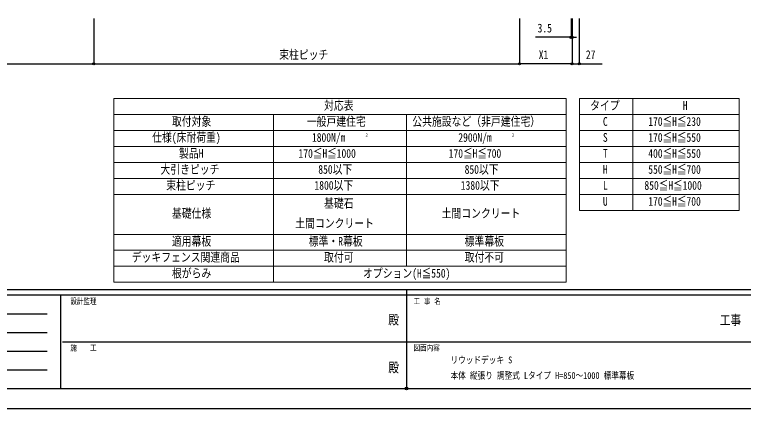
# Model space of a CAD drawing. Units: millimetres, scale not verified. Extents: x -4205 to 4205, y -2970 to 2970.
# Drawn here: x -1478 to 1261, y -2970 to -1491 of the extents above; entities that cross this region are included whole.
import ezdxf
from ezdxf.enums import TextEntityAlignment as Align

# ---------------------------------------------------------------- set-up
doc = ezdxf.new("R2010")
doc.units = ezdxf.units.MM
doc.header["$LTSCALE"] = 20
doc.header["$PDMODE"] = 32
doc.header["$PDSIZE"] = 10
doc.layers.add('0-1_TABLE1', color=7, linetype='Continuous', lineweight=18)
for name, color, linetype in [('0-2_USER1', 3, 'Continuous'), ('0-6_YKK_D', 6, 'Continuous'), ('0-7_YKK_ZWAK', 7, 'Continuous')]:
    doc.layers.add(name, color=color, linetype=linetype)
doc.styles.add('ＭＳ ゴシック', font='')
doc.styles.get('ＭＳ ゴシック').set_extended_font_data('MS Gothic')

msp = doc.modelspace()

# ---------------------------------------------------------------- linework, layer by layer
at = {"layer": '0-1_TABLE1'}
for p, q in [((-1105, -1806.4), (595, -1806.4)), ((595, -1806.4), (595, -2496.4)), ((645, -1806.4), (1245, -1806.4)), ((1245, -1806.4), (1245, -2226.4)), ((-1105, -1866.4), (595, -1866.4)), ((-5, -1866.4), (-5, -2436.4)), ((645, -1866.4), (1245, -1866.4)), ((645, -1926.4), (1245, -1926.4)), ((645, -1986.4), (1245, -1986.4)), ((-1105, -2046.4), (595, -2046.4)), ((645, -2046.4), (1245, -2046.4)), ((-1105, -2106.4), (595, -2106.4)), ((645, -2106.4), (1245, -2106.4)), ((-1105, -2166.4), (595, -2166.4)), ((645, -2166.4), (1245, -2166.4)), ((645, -2226.4), (1245, -2226.4)), ((-1105, -2316.4), (595, -2316.4)), ((-1105, -2376.4), (595, -2376.4)), ((-1105, -2436.4), (595, -2436.4)), ((-1105, -2496.4), (595, -2496.4))]:
    msp.add_line(p, q, dxfattribs=at)
for points in [[(-1105, -1806.4), (-1105, -1866.4), (-1105, -1986.4), (-1105, -2496.4)], [(645, -1806.4), (645, -1866.4), (645, -1986.4), (645, -2226.4)], [(845, -1806.4), (845, -1866.4), (845, -1986.4), (845, -2226.4)], [(-505, -1866.4), (-505, -1986.4), (-505, -2496.4)], [(-1105, -1926.4), (-505, -1926.4), (595, -1926.4)], [(-1105, -1986.4), (-505, -1986.4), (595, -1986.4)]]:
    msp.add_lwpolyline(points, dxfattribs=at)
at = {"layer": '0-6_YKK_D'}
for p, q in [((-1180.5, -1506.23), (-1180.5, -1677.23)), ((-1180.5, -1506.23), (-1180.5, -1677.23)), ((419.5, -1506.23), (419.5, -1677.23)), ((419.5, -1506.23), (419.5, -1677.23)), ((613.5, -1506.23), (613.5, -1577.23)), ((617, -1506.23), (617, -1677.23)), ((617, -1506.23), (617, -1677.23)), ((617, -1506.23), (617, -1577.23)), ((644, -1506.23), (644, -1677.23)), ((613.5, -1576.23), (479.5, -1576.23)), ((617, -1576.23), (613.5, -1576.23)), ((617, -1576.23), (634, -1576.23)), ((-2780.5, -1676.23), (-1180.5, -1676.23)), ((-1180.5, -1676.23), (419.5, -1676.23)), ((617, -1676.23), (419.5, -1676.23))]:
    msp.add_line(p, q, dxfattribs=at)
msp.add_lwpolyline([(617, -1676.23), (644, -1676.23), (729.8, -1676.23)], dxfattribs=at)
for centre in [(613.5, -1576.23), (617, -1576.23), (-1180.5, -1676.23), (-1180.5, -1676.23), (419.5, -1676.23), (419.5, -1676.23), (617, -1676.23), (617, -1676.23), (644, -1676.23)]:
    msp.add_circle(centre, 4.25, dxfattribs=at)
at = {"layer": '0-7_YKK_ZWAK'}
for p, q in [((3895.02, -2525), (-3904.98, -2525)), ((-1304.98, -2545), (-3904.98, -2545)), ((-1304.98, -2545), (-1304.98, -2895)), ((-4.98, -2545), (-1304.98, -2545)), ((-4.98, -2525), (-4.98, -2895)), ((1295.02, -2545), (-4.98, -2545)), ((-3862.48, -2615), (-1354.98, -2615)), ((-3862.48, -2685), (-1354.98, -2685)), ((-1297.48, -2720), (-4.98, -2720)), ((-4.98, -2720), (1295.02, -2720)), ((-3862.48, -2755), (-1354.98, -2755)), ((-3862.48, -2825), (-1354.98, -2825)), ((-3904.98, -2895), (-1304.98, -2895)), ((-1304.98, -2895), (-4.98, -2895)), ((-4.98, -2895), (1295.02, -2895))]:
    msp.add_line(p, q, dxfattribs=at)
msp.add_lwpolyline([(-4205, -2970), (4205, -2970), (4205, 2970), (-4205, 2970)], close=True, dxfattribs=at)
msp.add_point((-4.98, -2895), dxfattribs=at)

# ---------------------------------------------------------------- texts
at = {"layer": '0-1_TABLE1', "style": 'ＭＳ ゴシック', "width": 0.8}
for s, height, p in [('対応表', 32.99, (-315, -1858.9)), ('タイプ', 32.99, (685, -1858.9)), ('H', 32.99, (1033, -1858.9)), ('取付対象', 32.99, (-886.6, -1918.9)), ('一般戸建住宅', 32.99, (-379.8, -1918.9)), ('公共施設など（非戸建住宅）', 32.99, (16.6, -1918.9)), ('C', 32.99, (733, -1918.9)), ('170≦H≦230', 32.99, (903.4, -1918.9)), ('仕様(床耐荷重)', 32.99, (-961, -1978.9)), ('1800N/m', 32.99, (-360.47, -1978.9)), ('2', 12.83, (-158.87, -1953.48)), ('2900N/m', 32.99, (189.53, -1978.9)), ('2', 12.83, (391.13, -1953.48)), ('S', 32.99, (733, -1978.9)), ('170≦H≦550', 32.99, (903.4, -1978.9)), ('製品H', 32.99, (-860.2, -2038.9)), ('170≦H≦1000', 32.99, (-411, -2038.9)), ('170≦H≦700', 32.99, (153.4, -2038.9)), ('T', 32.99, (733, -2038.9)), ('400≦H≦550', 32.99, (903.4, -2038.9)), ('大引きピッチ', 32.99, (-929.8, -2098.9)), ('850以下', 32.99, (-336.6, -2098.9)), ('850以下', 32.99, (213.4, -2098.9)), ('550≦H≦700', 32.99, (903.4, -2098.9)), ('H', 32.99, (733, -2098.9)), ('束柱ピッチ', 32.99, (-908.2, -2158.9)), ('1800以下', 32.99, (-351, -2158.9)), ('1380以下', 32.99, (199, -2158.9)), ('L', 32.99, (733, -2158.9)), ('850≦H≦1000', 32.99, (889, -2158.9)), ('基礎石', 32.99, (-315, -2226.4)), ('U', 32.99, (733, -2218.9)), ('170≦H≦700', 32.99, (903.4, -2218.9)), ('基礎仕様', 32.99, (-886.6, -2263.9)), ('土間コンクリート', 32.99, (127, -2263.9)), ('土間コンクリート', 32.99, (-423, -2301.4)), ('適用幕板', 32.99, (-886.6, -2368.9)), ('標準・R幕板', 32.99, (-372.6, -2368.9)), ('標準幕板', 32.99, (213.4, -2368.9)), ('デッキフェンス関連商品', 32.99, (-1037.8, -2428.9)), ('取付可', 32.99, (-315, -2428.9)), ('取付不可', 32.99, (213.4, -2428.9)), ('根がらみ', 32.99, (-886.6, -2488.9)), ('オプション(H≦550)', 32.99, (-168.6, -2488.9))]:
    msp.add_text(s, height=height, dxfattribs=at).set_placement(p, align=Align.BOTTOM_LEFT)
at = {"layer": '0-2_USER1', "style": 'ＭＳ ゴシック', "width": 0.8}
for s, p in [('リウッドデッキ S', (160.31, -2808.57)), ('本体 縦張り 調整式 Lタイプ H=850～1000 標準幕板', (160.31, -2866.91))]:
    msp.add_text(s, height=25.66, dxfattribs=at).set_placement(p, align=Align.BOTTOM_LEFT)
at = {"layer": '0-6_YKK_D', "style": 'ＭＳ ゴシック', "width": 0.8}
for s, p in [('3.5', (487.5, -1568.23)), ('束柱ピッチ', (-483.7, -1668.23)), ('X1', (491.85, -1668.23)), ('27', (669, -1668.23))]:
    msp.add_text(s, height=32.99, dxfattribs=at).set_placement(p, align=Align.BOTTOM_LEFT)
at = {"layer": '0-7_YKK_ZWAK', "style": 'ＭＳ ゴシック', "width": 0.8}
for s, height, p in [('設計監理', 21.99, (-1268.31, -2585)), ('工 事 名', 21.99, (21.27, -2585)), ('殿', 36.66, (-73.67, -2665.83)), ('工事', 36.66, (1172.33, -2667.46)), ('施\u3000\u3000工', 21.99, (-1268.31, -2760)), ('図面内容', 21.99, (21.27, -2760)), ('殿', 36.66, (-73.67, -2845.83))]:
    msp.add_text(s, height=height, dxfattribs=at).set_placement(p, align=Align.BOTTOM_LEFT)

doc.saveas('drawing.dxf')
